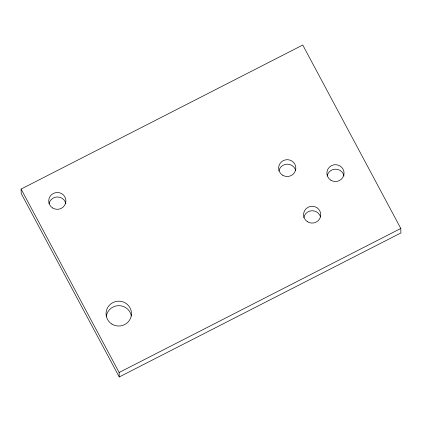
<?xml version="1.0" encoding="UTF-8"?>
<svg xmlns="http://www.w3.org/2000/svg" width="422" height="422" viewBox="0 0 422 422"><rect width="100%" height="100%" fill="white"/><g stroke="black" fill="none" stroke-linecap="round" stroke-linejoin="round"><path stroke-width="0.63" d="M21.1 189.061L302.759 45.027L400.8 228.466L400.9 232.939L119.241 376.973L21.2 193.534L21.1 189.061L119.141 372.494L119.241 376.973M119.141 372.494L400.8 228.466M106.27 316.3A12.707 12.423 -1.3 0 1 118.714 305.655A12.707 12.423 -1.3 0 1 131.384 316.015M48.973 203.8A8.598 8.408 -1.3 0 1 65.879 203.858M303.798 217.583A8.598 8.408 -1.3 0 1 320.562 217.008M327.119 175.995A8.598 8.408 -1.3 0 1 344.02 176.048M278.895 170.989A8.598 8.408 -1.3 0 1 295.658 170.414M111.93 324.096A12.707 12.423 -1.3 0 0 131.448 314.116A12.707 12.423 -1.3 0 0 112.864 302.595A12.707 12.423 -1.3 0 0 111.93 324.096M52.703 208.004A8.598 8.408 -1.3 0 0 65.911 201.252A8.598 8.408 -1.3 0 0 53.336 193.455A8.598 8.408 -1.3 0 0 52.703 208.004M307.532 221.782A8.598 8.408 -1.3 0 0 320.736 215.03A8.598 8.408 -1.3 0 0 308.16 207.239A8.598 8.408 -1.3 0 0 307.532 221.782M330.848 180.194A8.598 8.408 -1.3 0 0 344.051 173.442A8.598 8.408 -1.3 0 0 331.481 165.651A8.598 8.408 -1.3 0 0 330.848 180.194M282.629 175.193A8.598 8.408 -1.3 0 0 295.833 168.441A8.598 8.408 -1.3 0 0 283.257 160.645A8.598 8.408 -1.3 0 0 282.629 175.193"/></g></svg>
